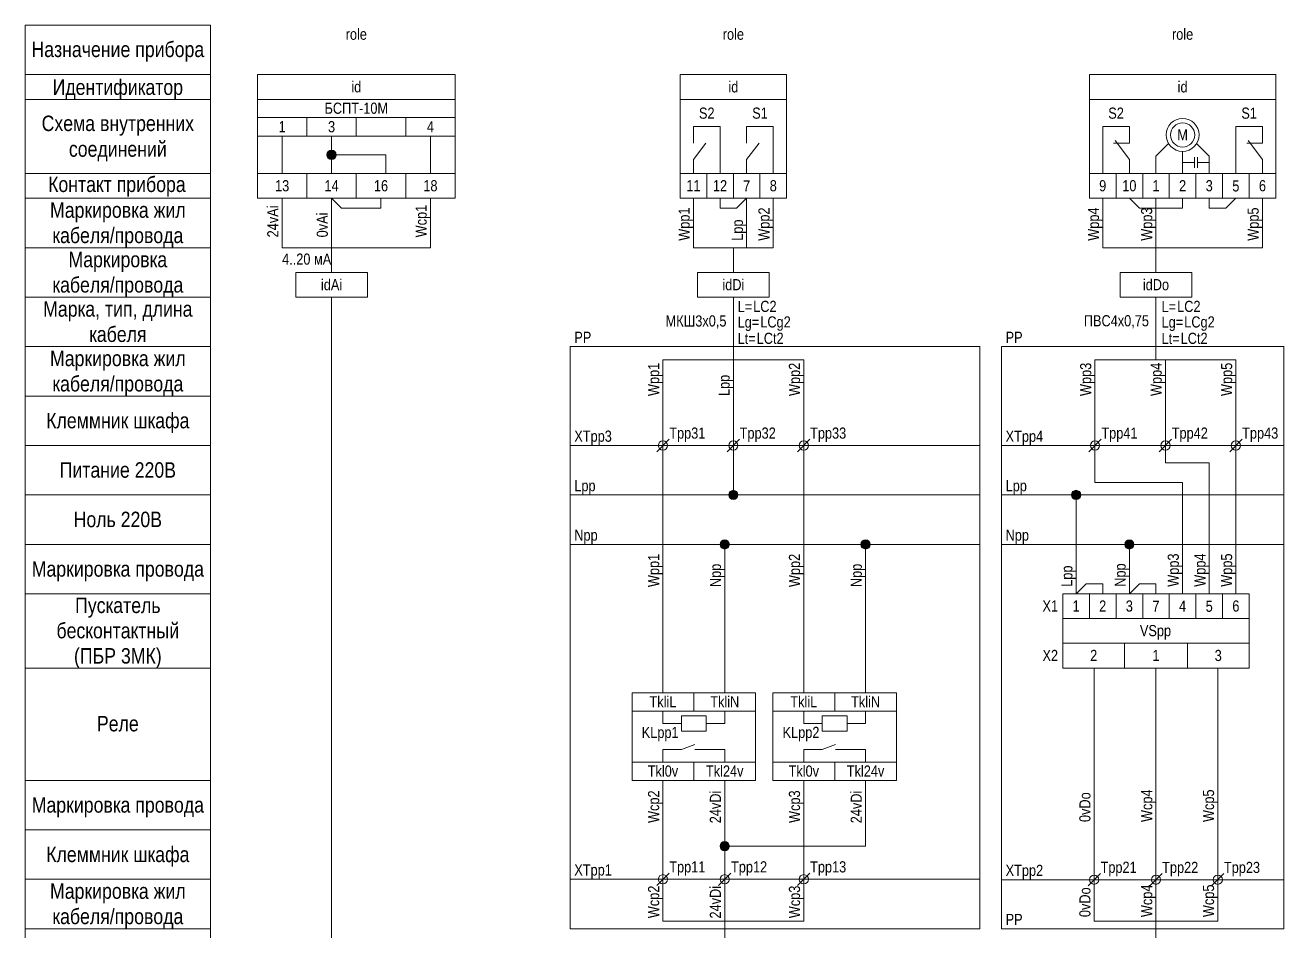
# Model space of a CAD drawing. Header units: millimetres. Extents: x 20 to 403, y -242 to -5.
# Drawn here: x 20 to 223.7, y -151.5 to -5 of the extents above; entities that cross this region are included whole.
import ezdxf

# ---------------------------------------------------------------- set-up
doc = ezdxf.new("R2010")
doc.units = ezdxf.units.MM
doc.header["$MEASUREMENT"] = 0
doc.linetypes.add('1_1', pattern=[2000, 1000, -1000])
doc.linetypes.add('4_2_1_2', pattern=[6702.777624, 3527.777672, -1763.888836, 0, -1411.111116])
for name, color, linetype in [('id_names', 7, 'Continuous'), ('id_params_ai', 7, 'Continuous'), ('id_params_di', 7, 'Continuous'), ('id_params_do', 7, 'Continuous'), ('id_static_ai', 7, 'Continuous'), ('id_static_di', 7, 'Continuous'), ('id_static_do', 7, 'Continuous')]:
    doc.layers.add(name, color=color, linetype=linetype)
doc.styles.add('СГЕНЕРИР_СТИЛЬ_1', font='')
doc.styles.get('СГЕНЕРИР_СТИЛЬ_1').set_extended_font_data('Arial Narrow')

msp = doc.modelspace()

# ---------------------------------------------------------------- hatches: boundary and pattern name
at = {"layer": 'id_static_ai', "linetype": 'Continuous', "lineweight": 0, "true_color": 0x000000}
msp.add_hatch(color=18, dxfattribs=at).paths.add_polyline_path([(68.85, -25.96), (68.91, -26.25), (69.07, -26.5), (69.31, -26.66), (69.6, -26.71), (69.89, -26.66), (70.13, -26.5), (70.29, -26.25), (70.35, -25.96), (70.29, -25.68), (70.13, -25.43), (69.89, -25.27), (69.6, -25.21), (69.31, -25.27), (69.07, -25.43), (68.91, -25.68)])
at = {"layer": 'id_static_di', "linetype": 'Continuous', "lineweight": 0, "true_color": 0x000000}
for points in [[(133.89, -81), (133.94, -81.29), (134.11, -81.53), (134.35, -81.69), (134.64, -81.75), (134.92, -81.69), (135.17, -81.53), (135.33, -81.29), (135.39, -81), (135.33, -80.71), (135.17, -80.47), (134.92, -80.31), (134.64, -80.25), (134.35, -80.31), (134.11, -80.47), (133.94, -80.71)], [(132.49, -89), (132.54, -89.29), (132.71, -89.53), (132.95, -89.69), (133.24, -89.75), (133.52, -89.69), (133.77, -89.53), (133.93, -89.29), (133.99, -89), (133.93, -88.71), (133.77, -88.47), (133.52, -88.31), (133.24, -88.25), (132.95, -88.31), (132.71, -88.47), (132.54, -88.71)], [(155.29, -89), (155.34, -89.29), (155.51, -89.53), (155.75, -89.69), (156.04, -89.75), (156.32, -89.69), (156.57, -89.53), (156.73, -89.29), (156.79, -89), (156.73, -88.71), (156.57, -88.47), (156.32, -88.31), (156.04, -88.25), (155.75, -88.31), (155.51, -88.47), (155.34, -88.71)], [(132.49, -137.82), (132.54, -138.11), (132.71, -138.35), (132.95, -138.51), (133.24, -138.57), (133.52, -138.51), (133.77, -138.35), (133.93, -138.11), (133.99, -137.82), (133.93, -137.53), (133.77, -137.29), (133.52, -137.13), (133.24, -137.07), (132.95, -137.13), (132.71, -137.29), (132.54, -137.53)]]:
    msp.add_hatch(color=18, dxfattribs=at).paths.add_polyline_path(points)
at = {"layer": 'id_static_do', "linetype": 'Continuous', "lineweight": 0, "true_color": 0x000000}
for points in [[(189.37, -81), (189.43, -81.29), (189.59, -81.53), (189.84, -81.69), (190.12, -81.75), (190.41, -81.69), (190.65, -81.53), (190.82, -81.29), (190.87, -81), (190.82, -80.71), (190.65, -80.47), (190.41, -80.31), (190.12, -80.25), (189.84, -80.31), (189.59, -80.47), (189.43, -80.71)], [(197.99, -89), (198.05, -89.29), (198.21, -89.53), (198.45, -89.69), (198.74, -89.75), (199.03, -89.69), (199.27, -89.53), (199.43, -89.29), (199.49, -89), (199.43, -88.71), (199.27, -88.47), (199.03, -88.31), (198.74, -88.25), (198.45, -88.31), (198.21, -88.47), (198.05, -88.71)]]:
    msp.add_hatch(color=18, dxfattribs=at).paths.add_polyline_path(points)

# ---------------------------------------------------------------- linework, layer by layer
at = {"layer": 'id_names', "color": 7, "linetype": 'Continuous', "lineweight": 15, "ltscale": 100}
for points in [[(20, -13), (50, -13), (50, -5), (20, -5)], [(20, -17), (50, -17), (50, -13), (20, -13)], [(20, -29), (50, -29), (50, -17), (20, -17)], [(20, -33), (50, -33), (50, -29), (20, -29)], [(20, -41), (50, -41), (50, -33), (20, -33)], [(20, -49), (50, -49), (50, -41), (20, -41)], [(20, -57), (50, -57), (50, -49), (20, -49)], [(20, -65), (50, -65), (50, -57), (20, -57)], [(20, -73), (50, -73), (50, -65), (20, -65)], [(20, -81), (50, -81), (50, -73), (20, -73)], [(20, -89), (50, -89), (50, -81), (20, -81)], [(20, -97), (50, -97), (50, -89), (20, -89)], [(20, -109), (50, -109), (50, -97), (20, -97)], [(20, -127.18), (50, -127.18), (50, -109), (20, -109)], [(20, -135.18), (50, -135.18), (50, -127.18), (20, -127.18)], [(20, -143.18), (50, -143.18), (50, -135.18), (20, -135.18)], [(20, -151.18), (50, -151.18), (50, -143.18), (20, -143.18)], [(20, -159.18), (50, -159.18), (50, -151.18), (20, -151.18)]]:
    msp.add_lwpolyline(points, close=True, dxfattribs=at)
at = {"layer": 'id_static_ai', "color": 7, "linetype": '1_1', "lineweight": 15, "ltscale": 100}
for p, q in [((57.6, -17), (57.6, -29)), ((89.6, -29), (89.6, -17))]:
    msp.add_line(p, q, dxfattribs=at)
at = {"layer": 'id_static_ai', "color": 7, "linetype": 'Continuous', "lineweight": 15, "ltscale": 100}
for p, q in [((57.6, -19.96), (89.6, -19.96)), ((57.6, -22.93), (57.6, -19.96)), ((89.6, -19.96), (89.6, -22.93)), ((89.6, -22.93), (57.6, -22.93)), ((61.6, -29), (61.6, -22.93)), ((69.6, -29), (69.6, -22.93)), ((85.6, -29), (85.6, -22.93)), ((78.39, -25.96), (70.35, -25.96)), ((78.39, -29), (78.39, -25.96)), ((69.6, -45), (69.6, -33)), ((69.6, -33), (71.22, -34.63)), ((77.6, -34.63), (71.22, -34.63)), ((77.6, -34.63), (77.6, -33))]:
    msp.add_line(p, q, dxfattribs=at)
for points in [[(57.6, -17), (89.6, -17), (89.6, -13), (57.6, -13)], [(57.6, -33), (65.6, -33), (65.6, -29), (57.6, -29)], [(65.6, -33), (73.6, -33), (73.6, -29), (65.6, -29)], [(73.6, -33), (81.6, -33), (81.6, -29), (73.6, -29)], [(81.6, -33), (89.6, -33), (89.6, -29), (81.6, -29)], [(63.8, -49), (75.4, -49), (75.4, -45), (63.8, -45)]]:
    msp.add_lwpolyline(points, close=True, dxfattribs=at)
at = {"layer": 'id_static_ai', "color": 7, "linetype": 'Continuous', "lineweight": 15, "flags": 128}
for points in [[(57.6, -19.96), (65.6, -19.96), (65.6, -22.93), (57.6, -22.93)], [(65.6, -19.96), (73.6, -19.96), (73.6, -22.93), (65.6, -22.93)], [(81.6, -19.96), (89.6, -19.96), (89.6, -22.93), (81.6, -22.93)]]:
    msp.add_lwpolyline(points, close=True, dxfattribs=at)
at = {"layer": 'id_static_ai', "color": 7, "linetype": 'Continuous', "lineweight": 15, "ltscale": 100}
for points in [[(61.6, -33), (61.6, -41), (69.6, -41)], [(85.6, -33), (85.6, -41), (69.6, -41)], [(69.6, -49), (69.58, -169.32)]]:
    msp.add_lwpolyline(points, dxfattribs=at)
msp.add_circle((69.6, -25.96), 0.75, dxfattribs=at)
at = {"layer": 'id_static_di', "color": 7, "linetype": '1_1', "lineweight": 15, "ltscale": 100}
for p, q in [((143.25, -13), (126.02, -13)), ((126.02, -17), (126.02, -29)), ((143.25, -29), (143.25, -17)), ((108.24, -151.18), (108.24, -57)), ((174.56, -57), (108.24, -57)), ((174.56, -151.18), (174.56, -57)), ((174.56, -151.18), (108.24, -151.18))]:
    msp.add_line(p, q, dxfattribs=at)
at = {"layer": 'id_static_di', "color": 7, "linetype": 'Continuous', "lineweight": 15, "ltscale": 100}
for p, q in [((132.48, -21.38), (128.17, -21.38)), ((128.17, -21.38), (128.17, -24.07)), ((132.48, -29), (132.48, -21.38)), ((141.1, -21.38), (136.79, -21.38)), ((136.79, -21.38), (136.79, -24.07)), ((141.1, -29), (141.1, -21.38)), ((130.2, -24.07), (128.17, -26.74)), ((138.82, -24.07), (136.79, -26.74)), ((128.17, -26.74), (128.17, -29)), ((136.79, -26.74), (136.79, -29)), ((128.17, -41), (128.17, -33)), ((132.48, -34.63), (132.48, -33)), ((135.17, -34.63), (132.48, -34.63)), ((136.79, -33), (135.17, -34.63)), ((136.79, -41), (136.79, -33)), ((141.1, -41), (141.1, -33)), ((128.17, -41), (141.1, -41)), ((134.64, -45), (134.64, -41)), ((134.64, -59.14), (134.64, -49)), ((123.24, -73), (123.24, -59.14)), ((123.24, -59.14), (146.04, -59.14)), ((134.64, -73), (134.64, -59.14)), ((146.04, -73), (146.04, -59.14)), ((122.24, -74), (124.24, -72)), ((123.24, -113), (123.24, -73)), ((133.64, -74), (135.64, -72)), ((134.64, -73), (134.64, -80.25)), ((145.04, -74), (147.04, -72)), ((146.04, -113), (146.04, -73)), ((108.24, -81), (174.56, -81)), ((108.24, -89), (174.56, -89)), ((133.24, -113), (133.24, -89.75)), ((156.04, -113), (156.04, -89.75)), ((123.24, -127.18), (123.24, -143.18)), ((133.24, -127.18), (133.24, -143.18)), ((146.04, -127.18), (146.04, -143.18)), ((122.24, -144.18), (124.24, -142.18)), ((132.24, -144.18), (134.24, -142.18)), ((145.04, -144.18), (147.04, -142.18)), ((123.24, -143.18), (123.24, -149.98)), ((133.24, -143.18), (133.24, -150.1)), ((146.04, -149.98), (146.04, -143.18)), ((123.24, -149.98), (146.04, -149.98)), ((133.24, -153.3), (133.24, -150.1))]:
    msp.add_line(p, q, dxfattribs=at)
at = {"layer": 'id_static_di', "color": 7, "linetype": '4_2_1_2', "lineweight": 15, "ltscale": 100}
for p, q in [((108.24, -73), (174.56, -73)), ((108.24, -143.18), (174.56, -143.18))]:
    msp.add_line(p, q, dxfattribs=at)
at = {"layer": 'id_static_di', "color": 7, "linetype": 'Continuous', "lineweight": 15, "ltscale": 100}
for points in [[(126.02, -17), (143.25, -17), (143.25, -13), (126.02, -13)], [(126.02, -33), (130.33, -33), (130.33, -29), (126.02, -29)], [(130.33, -33), (134.64, -33), (134.64, -29), (130.33, -29)], [(134.64, -33), (138.95, -33), (138.95, -29), (134.64, -29)], [(138.95, -33), (143.25, -33), (143.25, -29), (138.95, -29)], [(128.84, -49), (140.44, -49), (140.44, -45), (128.84, -45)], [(118.24, -127.18), (138.24, -127.18), (138.24, -113), (118.24, -113)], [(118.24, -115.96), (128.24, -115.96), (128.24, -113), (118.24, -113)], [(128.24, -115.96), (138.24, -115.96), (138.24, -113), (128.24, -113)], [(141.04, -127.18), (161.04, -127.18), (161.04, -113), (141.04, -113)], [(141.04, -115.96), (151.04, -115.96), (151.04, -113), (141.04, -113)], [(151.04, -115.96), (161.04, -115.96), (161.04, -113), (151.04, -113)], [(130.24, -116.72), (130.24, -119.21), (126.24, -119.21), (126.24, -116.72)], [(153.04, -116.72), (153.04, -119.21), (149.04, -119.21), (149.04, -116.72)], [(118.24, -127.18), (128.24, -127.18), (128.24, -124.21), (118.24, -124.21)], [(128.24, -127.18), (138.24, -127.18), (138.24, -124.21), (128.24, -124.21)], [(141.04, -127.18), (151.04, -127.18), (151.04, -124.21), (141.04, -124.21)], [(151.04, -127.18), (161.04, -127.18), (161.04, -124.21), (151.04, -124.21)]]:
    msp.add_lwpolyline(points, close=True, dxfattribs=at)
for points in [[(123.24, -115.96), (123.24, -117.96), (126.24, -117.96)], [(133.24, -115.96), (133.24, -117.96), (130.24, -117.96)], [(146.04, -115.96), (146.04, -117.96), (149.04, -117.96)], [(156.04, -115.96), (156.04, -117.96), (153.04, -117.96)], [(123.24, -124.21), (123.24, -122.18), (126.24, -122.18)], [(126.24, -122.18), (128.38, -121.35)], [(130.24, -122.18), (128.38, -122.18)], [(133.24, -124.21), (133.24, -122.18), (130.24, -122.18)], [(146.04, -124.21), (146.04, -122.18), (149.04, -122.18)], [(149.04, -122.18), (151.18, -121.35)], [(153.04, -122.18), (151.18, -122.18)], [(156.04, -124.21), (156.04, -122.18), (153.04, -122.18)]]:
    msp.add_lwpolyline(points, dxfattribs=at)
at = {"layer": 'id_static_di', "color": 7, "linetype": 'Continuous', "lineweight": 15, "ltscale": 100, "flags": 128}
msp.add_lwpolyline([(156.04, -127.18), (156.04, -137.82), (133.99, -137.82)], dxfattribs=at)
at = {"layer": 'id_static_di', "color": 7, "linetype": 'Continuous', "lineweight": 15, "ltscale": 100}
for centre in [(123.24, -73), (134.64, -73), (146.04, -73), (134.64, -81), (133.24, -89), (156.04, -89), (133.24, -137.82), (123.24, -143.18), (133.24, -143.18), (146.04, -143.18)]:
    msp.add_circle(centre, 0.75, dxfattribs=at)
at = {"layer": 'id_static_do', "color": 7, "linetype": '1_1', "lineweight": 15, "ltscale": 100}
for p, q in [((222.44, -17), (192.28, -17)), ((192.28, -17), (192.28, -29)), ((222.44, -29), (222.44, -17)), ((223.75, -57), (178.05, -57)), ((178.05, -151.18), (178.05, -57)), ((223.75, -57), (223.75, -151.18)), ((223.75, -151.18), (178.05, -151.18))]:
    msp.add_line(p, q, dxfattribs=at)
at = {"layer": 'id_static_do', "color": 7, "linetype": 'Continuous', "lineweight": 15, "ltscale": 100}
for p, q in [((194.43, -29), (194.43, -21.38)), ((198.74, -21.38), (194.43, -21.38)), ((198.74, -21.38), (198.74, -24.07)), ((215.98, -29), (215.98, -21.38)), ((220.29, -21.38), (215.98, -21.38)), ((220.29, -21.38), (220.29, -24.07)), ((196.19, -24.07), (198.74, -24.07)), ((196.42, -23.67), (198.74, -26.74)), ((205.09, -24.16), (203.05, -26.19)), ((209.63, -24.16), (211.67, -26.19)), ((217.74, -24.07), (220.29, -24.07)), ((217.97, -23.67), (220.29, -26.74)), ((203.05, -26.19), (203.05, -29)), ((207.36, -25.42), (207.36, -29)), ((209.26, -26.35), (209.26, -28.07)), ((209.76, -26.35), (209.76, -28.07)), ((211.67, -26.19), (211.67, -29)), ((198.74, -26.74), (198.74, -29)), ((207.36, -27.21), (209.26, -27.21)), ((209.76, -27.21), (211.67, -27.21)), ((220.29, -26.74), (220.29, -29)), ((194.43, -41), (194.43, -33)), ((198.74, -33), (200.37, -34.63)), ((207.36, -34.63), (200.37, -34.63)), ((203.05, -41), (203.05, -33)), ((207.36, -34.63), (207.36, -33)), ((211.67, -34.63), (211.67, -33)), ((214.35, -34.63), (211.67, -34.63)), ((215.98, -33), (214.35, -34.63)), ((220.29, -41), (220.29, -33)), ((194.43, -41), (220.29, -41)), ((203.05, -45), (203.05, -41)), ((203.05, -59.14), (203.05, -49)), ((193.18, -73), (193.18, -59.14)), ((193.18, -59.14), (215.98, -59.14)), ((204.58, -73), (204.58, -59.14)), ((215.98, -73), (215.98, -59.14)), ((192.18, -74), (194.18, -72)), ((193.18, -73), (193.18, -79)), ((203.58, -74), (205.58, -72)), ((204.58, -73), (204.58, -75.82)), ((214.98, -74), (216.98, -72)), ((215.98, -73), (215.98, -97)), ((204.58, -75.82), (211.67, -75.82)), ((211.67, -75.82), (211.67, -97)), ((193.18, -79), (207.36, -79)), ((207.36, -79), (207.36, -97)), ((178.05, -81), (223.75, -81)), ((190.12, -97), (190.12, -81.75)), ((178.05, -89), (223.75, -89)), ((198.74, -97), (198.74, -89.75)), ((190.12, -97), (191.75, -95.37)), ((191.75, -95.37), (194.43, -95.37)), ((194.43, -95.37), (194.43, -97)), ((198.74, -97), (200.37, -95.37)), ((200.37, -95.37), (203.05, -95.37)), ((203.05, -95.37), (203.05, -97)), ((193.05, -143.25), (193.05, -109)), ((203.05, -109), (203.05, -143.25)), ((213.05, -109), (213.05, -143.25)), ((192.05, -144.25), (194.05, -142.25)), ((202.05, -144.25), (204.05, -142.25)), ((212.05, -144.25), (214.05, -142.25)), ((193.05, -149.98), (193.05, -143.25)), ((203.05, -149.98), (203.05, -143.25)), ((213.05, -149.98), (213.05, -143.25)), ((193.05, -149.98), (203.05, -149.98)), ((203.05, -153.18), (203.05, -149.98)), ((213.05, -149.98), (203.05, -149.98))]:
    msp.add_line(p, q, dxfattribs=at)
at = {"layer": 'id_static_do', "color": 7, "linetype": '4_2_1_2', "lineweight": 15, "ltscale": 100}
for p, q in [((178.05, -73), (223.75, -73)), ((178.05, -143.25), (223.75, -143.25))]:
    msp.add_line(p, q, dxfattribs=at)
at = {"layer": 'id_static_do', "color": 7, "linetype": 'Continuous', "lineweight": 15, "ltscale": 100}
for points in [[(192.28, -17), (222.44, -17), (222.44, -13), (192.28, -13)], [(192.28, -33), (196.59, -33), (196.59, -29), (192.28, -29)], [(196.59, -33), (200.9, -33), (200.9, -29), (196.59, -29)], [(200.9, -33), (205.21, -33), (205.21, -29), (200.9, -29)], [(205.21, -33), (209.51, -33), (209.51, -29), (205.21, -29)], [(209.51, -33), (213.82, -33), (213.82, -29), (209.51, -29)], [(213.82, -33), (218.13, -33), (218.13, -29), (213.82, -29)], [(218.13, -33), (222.44, -33), (222.44, -29), (218.13, -29)], [(197.25, -49), (208.85, -49), (208.85, -45), (197.25, -45)], [(187.97, -101), (192.28, -101), (192.28, -97), (187.97, -97)], [(192.28, -101), (196.59, -101), (196.59, -97), (192.28, -97)], [(196.59, -101), (200.9, -101), (200.9, -97), (196.59, -97)], [(200.9, -101), (205.21, -101), (205.21, -97), (200.9, -97)], [(205.21, -101), (209.51, -101), (209.51, -97), (205.21, -97)], [(209.51, -101), (213.82, -101), (213.82, -97), (209.51, -97)], [(213.82, -101), (218.13, -101), (218.13, -97), (213.82, -97)], [(187.97, -105), (218.13, -105), (218.13, -101), (187.97, -101)], [(187.97, -105), (197.97, -105), (197.97, -109), (187.97, -109)], [(197.97, -105), (208.13, -105), (208.13, -109), (197.97, -109)], [(208.13, -105), (218.13, -105), (218.13, -109), (208.13, -109)]]:
    msp.add_lwpolyline(points, close=True, dxfattribs=at)
for centre, radius in [((207.36, -22.75), 2.67), ((207.36, -22.75), 1.96), ((193.18, -73), 0.75), ((204.58, -73), 0.75), ((215.98, -73), 0.75), ((190.12, -81), 0.75), ((198.74, -89), 0.75), ((193.05, -143.25), 0.75), ((203.05, -143.25), 0.75), ((213.05, -143.25), 0.75)]:
    msp.add_circle(centre, radius, dxfattribs=at)

# ---------------------------------------------------------------- texts
at = {"layer": 'id_names', "color": 7, "linetype": 'Continuous', "lineweight": 15, "char_height": 2.5, "attachment_point": 2, "style": 'СГЕНЕРИР_СТИЛЬ_1'}
for s, insert in [('\\A1;{\\pqc;\\fArial Narrow|b0|i0|c204|p34;Назначение прибора}', (35, -7.66)), ('\\A1;{\\pqc;\\fArial Narrow|b0|i0|c204|p34;Идентификатор}', (35, -13.78)), ('\\A1;{\\pqc;\\fArial Narrow|b0|i0|c204|p34;Контакт прибора}', (34.85, -29.49)), ('\\A1;{\\pqc;\\fArial Narrow|b0|i0|c204|p34;Клеммник\\fArial Narrow|b0|i0|c204|p34; шкафа}', (35, -67.72)), ('\\A1;{\\pqc;\\fArial Narrow|b0|i0|c204|p34;Питание \\fArial Narrow|b0|i0|c204|p34;220В}', (35, -75.71)), ('\\A1;{\\pqc;\\fArial Narrow|b0|i0|c204|p34;Ноль\\fArial Narrow|b0|i0|c204|p34; 220В}', (35, -83.71)), ('\\A1;{\\pqc;\\fArial Narrow|b0|i0|c204|p34;Маркировка \\fArial Narrow|b0|i0|c204|p34;провода}', (35, -91.72)), ('\\A1;{\\pqc;\\fArial Narrow|b0|i0|c204|p34;Реле}', (35, -116.75)), ('\\A1;{\\pqc;\\fArial Narrow|b0|i0|c204|p34;Маркировка \\fArial Narrow|b0|i0|c204|p34;провода}', (35, -129.9)), ('\\A1;{\\pqc;\\fArial Narrow|b0|i0|c204|p34;Клеммник\\fArial Narrow|b0|i0|c204|p34; шкафа}', (35, -137.9))]:
    msp.add_mtext(s, dxfattribs=dict(at, insert=insert))
at = {"layer": 'id_names', "color": 7, "linetype": 'Continuous', "lineweight": 15, "insert": (35, -19.63), "char_height": 2.5, "width": 30, "attachment_point": 2, "line_spacing_factor": 0.996473, "style": 'СГЕНЕРИР_СТИЛЬ_1'}
msp.add_mtext('\\A1;{\\pqc;\\fArial Narrow|b0|i0|c204|p34;Схема внутренних соединений}', dxfattribs=at)
at = {"layer": 'id_names', "color": 7, "linetype": 'Continuous', "lineweight": 15, "char_height": 2.5, "attachment_point": 2, "style": 'СГЕНЕРИР_СТИЛЬ_1'}
for s, insert, line_spacing_factor in [('\\A1;{\\pqc;\\fArial Narrow|b0|i0|c204|p34;Маркировка жил\\P\\pqc;\\fArial Narrow|b0|i0|c204|p34;кабеля/провода}', (35, -33.66), 0.982786), ('\\A1;{\\pqc;\\fArial Narrow|b0|i0|c204|p34;Маркировка\\P\\pqc;\\fArial Narrow|b0|i0|c204|p34;кабеля/провода}', (35, -41.66), 0.982786), ('\\A1;{\\pqc;\\fArial Narrow|b0|i0|c204|p34;Марка, тип\\fArial Narrow|b0|i0|c204|p34;, длина\\P\\pqc;\\fArial Narrow|b0|i0|c204|p34;кабеля}', (35, -49.66), 0.98101), ('\\A1;{\\pqc;\\fArial Narrow|b0|i0|c204|p34;Маркировка жил\\P\\pqc;\\fArial Narrow|b0|i0|c204|p34;кабеля/провода}', (35, -57.66), 0.982786), ('\\A1;{\\pqc;\\fArial Narrow|b0|i0|c204|p34;Пускатель\\P\\pqc;\\fArial Narrow|b0|i0|c204|p34;бесконтактный\\P\\pqc;\\fArial Narrow|b0|i0|c204|p34;(ПБР 3МК)}', (35, -97.61), 0.980575), ('\\A1;{\\pqc;\\fArial Narrow|b0|i0|c204|p34;Маркировка жил\\P\\pqc;\\fArial Narrow|b0|i0|c204|p34;кабеля/провода}', (35, -143.84), 0.982786)]:
    msp.add_mtext(s, dxfattribs=dict(at, insert=insert, line_spacing_factor=line_spacing_factor))
at = {"layer": 'id_params_ai', "color": 7, "linetype": 'Continuous', "lineweight": 15, "insert": (73.6, -5.56), "char_height": 1.8, "width": 30, "attachment_point": 2, "style": 'СГЕНЕРИР_СТИЛЬ_1'}
msp.add_mtext('\\A1;{\\pqc;\\fArial Narrow|b0|i0|c204|p34;role}', dxfattribs=at)
at = {"layer": 'id_params_ai', "color": 7, "linetype": 'Continuous', "lineweight": 15, "char_height": 1.8, "attachment_point": 2, "style": 'СГЕНЕРИР_СТИЛЬ_1'}
for s, insert in [('\\A1;{\\pqc;\\fArial Narrow|b0|i0|c204|p34;id}', (73.6, -14.07)), ('\\A1;{\\pqc;\\fArial Narrow|b0|i0|c204|p34;id\\fArial Narrow|b0|i0|c204|p34;Ai}', (69.6, -46.08))]:
    msp.add_mtext(s, dxfattribs=dict(at, insert=insert))
at = {"layer": 'id_params_ai', "color": 7, "linetype": 'Continuous', "lineweight": 15, "char_height": 1.8, "attachment_point": 1, "rotation": 90, "style": 'СГЕНЕРИР_СТИЛЬ_1'}
for s, insert in [('\\A1;{\\pql;\\fArial Narrow|b0|i0|c204|p34;24v\\fArial Narrow|b0|i0|c204|p34;Ai}', (59.19, -39.33)), ('\\A1;{\\pql;\\fArial Narrow|b0|i0|c204|p34;Wcp1}', (83.19, -39.33)), ('\\A1;{\\pql;\\fArial Narrow|b0|i0|c204|p34;0v\\fArial Narrow|b0|i0|c204|p34;Ai}', (67.19, -39.33))]:
    msp.add_mtext(s, dxfattribs=dict(at, insert=insert))
at = {"layer": 'id_params_di', "color": 7, "linetype": 'Continuous', "lineweight": 15, "insert": (134.64, -5.56), "char_height": 1.8, "width": 30, "attachment_point": 2, "style": 'СГЕНЕРИР_СТИЛЬ_1'}
msp.add_mtext('\\A1;{\\pqc;\\fArial Narrow|b0|i0|c204|p34;role}', dxfattribs=at)
at = {"layer": 'id_params_di', "color": 7, "linetype": 'Continuous', "lineweight": 15, "char_height": 1.8, "style": 'СГЕНЕРИР_СТИЛЬ_1'}
for s, insert, attachment_point in [('\\A1;{\\pqc;\\fArial Narrow|b0|i0|c204|p34;id}', (134.64, -14.08), 2), ('\\A1;{\\pqc;\\fArial Narrow|b0|i0|c204|p34;id\\fArial Narrow|b0|i0|c204|p34;Di}', (134.64, -46.08), 2), ('\\A1;{\\pql;\\fArial Narrow|b0|i0|c204|p34;LC\\fArial Narrow|b0|i0|c204|p34;2}', (137.85, -49.59), 1), ('\\A1;{\\pql;\\fArial Narrow|b0|i0|c204|p34;LCg\\fArial Narrow|b0|i0|c204|p34;2}', (139, -52.11), 1), ('\\A1;{\\pql;\\fArial Narrow|b0|i0|c204|p34;P\\fArial Narrow|b0|i0|c204|p34;P}', (108.89, -54.6), 1), ('\\A1;{\\pql;\\fArial Narrow|b0|i0|c204|p34;LCt\\fArial Narrow|b0|i0|c204|p34;2}', (138.42, -54.76), 1), ('\\A1;{\\pql;\\fArial Narrow|b0|i0|c204|p34;XTpp\\fArial Narrow|b0|i0|c204|p34;3}', (108.89, -70.59), 1), ('\\A1;{\\pql;\\fArial Narrow|b0|i0|c204|p34;Tpp\\fArial Narrow|b0|i0|c204|p34;3\\fArial Narrow|b0|i0|c204|p34;1}', (124.26, -70.09), 1), ('\\A1;{\\pql;\\fArial Narrow|b0|i0|c204|p34;Tpp\\fArial Narrow|b0|i0|c204|p34;3\\fArial Narrow|b0|i0|c204|p34;2}', (135.66, -70.09), 1), ('\\A1;{\\pql;\\fArial Narrow|b0|i0|c204|p34;Tpp\\fArial Narrow|b0|i0|c204|p34;3\\fArial Narrow|b0|i0|c204|p34;3}', (147.06, -70.09), 1), ('\\A1;{\\pql;\\fArial Narrow|b0|i0|c204|p34;Lpp}', (108.89, -78.6), 1), ('\\A1;{\\pql;\\fArial Narrow|b0|i0|c204|p34;Npp}', (108.89, -86.6), 1), ('\\A1;{\\pqc;\\fArial Narrow|b0|i0|c204|p34;TkliL}', (123.24, -113.56), 2), ('\\A1;{\\pqc;\\fArial Narrow|b0|i0|c204|p34;T\\fArial Narrow|b0|i0|c204|p34;kliN}', (133.24, -113.56), 2), ('\\A1;{\\pqc;\\fArial Narrow|b0|i0|c204|p34;TkliL}', (146.04, -113.56), 2), ('\\A1;{\\pqc;\\fArial Narrow|b0|i0|c204|p34;T\\fArial Narrow|b0|i0|c204|p34;kliN}', (156.04, -113.56), 2), ('\\A1;{\\pqc;\\fArial Narrow|b0|i0|c204|p34;KL\\fArial Narrow|b0|i0|c204|p34;p\\fArial Narrow|b0|i0|c204|p34;p1}', (122.79, -118.52), 2), ('\\A1;{\\pqc;\\fArial Narrow|b0|i0|c204|p34;KL\\fArial Narrow|b0|i0|c204|p34;p\\fArial Narrow|b0|i0|c204|p34;p2}', (145.59, -118.52), 2), ('\\A1;{\\pqc;\\fArial Narrow|b0|i0|c204|p34;T\\fArial Narrow|b0|i0|c204|p34;kl0v}', (123.24, -124.77), 2), ('\\A1;{\\pqc;\\fArial Narrow|b0|i0|c204|p34;Tkl\\fArial Narrow|b0|i0|c204|p34;24v}', (133.24, -124.77), 2), ('\\A1;{\\pqc;\\fArial Narrow|b0|i0|c204|p34;T\\fArial Narrow|b0|i0|c204|p34;kl0v}', (146.04, -124.77), 2), ('\\A1;{\\pqc;\\fArial Narrow|b0|i0|c204|p34;Tkl24v}', (156.04, -124.77), 2), ('\\A1;{\\pql;\\fArial Narrow|b0|i0|c204|p34;T\\fArial Narrow|b0|i0|c204|p34;p\\fArial Narrow|b0|i0|c204|p34;p11}', (124.26, -140.27), 1), ('\\A1;{\\pql;\\fArial Narrow|b0|i0|c204|p34;T\\fArial Narrow|b0|i0|c204|p34;p\\fArial Narrow|b0|i0|c204|p34;p12}', (134.26, -140.27), 1), ('\\A1;{\\pql;\\fArial Narrow|b0|i0|c204|p34;T\\fArial Narrow|b0|i0|c204|p34;p\\fArial Narrow|b0|i0|c204|p34;p13}', (147.06, -140.27), 1), ('\\A1;{\\pql;\\fArial Narrow|b0|i0|c204|p34;XT\\fArial Narrow|b0|i0|c204|p34;p\\fArial Narrow|b0|i0|c204|p34;p\\fArial Narrow|b0|i0|c204|p34;1}', (108.89, -140.77), 1)]:
    msp.add_mtext(s, dxfattribs=dict(at, insert=insert, attachment_point=attachment_point))
at = {"layer": 'id_params_di', "color": 7, "linetype": 'Continuous', "lineweight": 15, "char_height": 1.8, "attachment_point": 1, "rotation": 90, "style": 'СГЕНЕРИР_СТИЛЬ_1'}
for s, insert in [('\\A1;{\\pql;\\fArial Narrow|b0|i0|c204|p34;W\\fArial Narrow|b0|i0|c204|p34;p\\fArial Narrow|b0|i0|c204|p34;p1}', (125.76, -39.88)), ('\\A1;{\\pql;\\fArial Narrow|b0|i0|c204|p34;W\\fArial Narrow|b0|i0|c204|p34;p\\fArial Narrow|b0|i0|c204|p34;p\\fArial Narrow|b0|i0|c204|p34;2}', (138.69, -39.88)), ('\\A1;{\\pql;\\fArial Narrow|b0|i0|c204|p34;L\\fArial Narrow|b0|i0|c204|p34;p\\fArial Narrow|b0|i0|c204|p34;p}', (134.39, -39.88)), ('\\A1;{\\pql;\\fArial Narrow|b0|i0|c204|p34;Wpp\\fArial Narrow|b0|i0|c204|p34;1}', (120.83, -65)), ('\\A1;{\\pql;\\fArial Narrow|b0|i0|c204|p34;Wpp2}', (143.63, -65)), ('\\A1;{\\pql;\\fArial Narrow|b0|i0|c204|p34;L\\fArial Narrow|b0|i0|c204|p34;pp}', (132.24, -65)), ('\\A1;{\\pql;\\fArial Narrow|b0|i0|c204|p34;Wpp\\fArial Narrow|b0|i0|c204|p34;1}', (120.83, -95.91)), ('\\A1;{\\pql;\\fArial Narrow|b0|i0|c204|p34;Wpp2}', (143.63, -95.91)), ('\\A1;{\\pql;\\fArial Narrow|b0|i0|c204|p34;Npp}', (130.84, -95.91)), ('\\A1;{\\pql;\\fArial Narrow|b0|i0|c204|p34;Npp}', (153.63, -95.91)), ('\\A1;{\\pql;\\fArial Narrow|b0|i0|c204|p34;Wcp\\fArial Narrow|b0|i0|c204|p34;2}', (120.83, -134.07)), ('\\A1;{\\pql;\\fArial Narrow|b0|i0|c204|p34;24\\fArial Narrow|b0|i0|c204|p34;vDi}', (130.83, -134.12)), ('\\A1;{\\pql;\\fArial Narrow|b0|i0|c204|p34;Wcp\\fArial Narrow|b0|i0|c204|p34;3}', (143.63, -134.07)), ('\\A1;{\\pql;\\fArial Narrow|b0|i0|c204|p34;24\\fArial Narrow|b0|i0|c204|p34;vDi}', (153.63, -134.12)), ('\\A1;{\\pql;\\fArial Narrow|b0|i0|c204|p34;Wcp\\fArial Narrow|b0|i0|c204|p34;2}', (120.83, -149.48)), ('\\A1;{\\pql;\\fArial Narrow|b0|i0|c204|p34;24\\fArial Narrow|b0|i0|c204|p34;vDi}', (130.83, -149.53)), ('\\A1;{\\pql;\\fArial Narrow|b0|i0|c204|p34;Wcp\\fArial Narrow|b0|i0|c204|p34;3}', (143.63, -149.48))]:
    msp.add_mtext(s, dxfattribs=dict(at, insert=insert))
at = {"layer": 'id_params_di', "color": 7, "linetype": 'Continuous', "lineweight": 40, "insert": (123.67, -51.95), "char_height": 1.8, "attachment_point": 1, "style": 'СГЕНЕРИР_СТИЛЬ_1'}
msp.add_mtext('\\A1;{\\pql;\\fArial Narrow|b0|i0|c204|p34;МКШ3\\fArial Narrow|b0|i0|c204|p34;х0,5}', dxfattribs=at)
at = {"layer": 'id_params_do', "color": 7, "linetype": 'Continuous', "lineweight": 15, "insert": (207.36, -5.56), "char_height": 1.8, "width": 30, "attachment_point": 2, "style": 'СГЕНЕРИР_СТИЛЬ_1'}
msp.add_mtext('\\A1;{\\pqc;\\fArial Narrow|b0|i0|c204|p34;role}', dxfattribs=at)
at = {"layer": 'id_params_do', "color": 7, "linetype": 'Continuous', "lineweight": 15, "char_height": 1.8, "style": 'СГЕНЕРИР_СТИЛЬ_1'}
for s, insert, attachment_point in [('\\A1;{\\pqc;\\fArial Narrow|b0|i0|c204|p34;id}', (207.36, -14.08), 2), ('\\A1;{\\pqc;\\fArial Narrow|b0|i0|c204|p34;id\\fArial Narrow|b0|i0|c204|p34;Do}', (203.05, -46.08), 2), ('\\A1;{\\pql;\\fArial Narrow|b0|i0|c204|p34;LC\\fArial Narrow|b0|i0|c204|p34;2}', (206.48, -49.59), 1), ('\\A1;{\\pql;\\fArial Narrow|b0|i0|c204|p34;LCg\\fArial Narrow|b0|i0|c204|p34;2}', (207.63, -52.11), 1), ('\\A1;{\\pql;\\fArial Narrow|b0|i0|c204|p34;P\\fArial Narrow|b0|i0|c204|p34;P}', (178.71, -54.6), 1), ('\\A1;{\\pql;\\fArial Narrow|b0|i0|c204|p34;LCt\\fArial Narrow|b0|i0|c204|p34;2}', (207.05, -54.76), 1), ('\\A1;{\\pql;\\fArial Narrow|b0|i0|c204|p34;XTpp\\fArial Narrow|b0|i0|c204|p34;4}', (178.71, -70.6), 1), ('\\A1;{\\pql;\\fArial Narrow|b0|i0|c204|p34;Tpp\\fArial Narrow|b0|i0|c204|p34;4\\fArial Narrow|b0|i0|c204|p34;1}', (194.21, -70.09), 1), ('\\A1;{\\pql;\\fArial Narrow|b0|i0|c204|p34;Tpp\\fArial Narrow|b0|i0|c204|p34;4\\fArial Narrow|b0|i0|c204|p34;2}', (205.6, -70.09), 1), ('\\A1;{\\pql;\\fArial Narrow|b0|i0|c204|p34;Tpp\\fArial Narrow|b0|i0|c204|p34;4\\fArial Narrow|b0|i0|c204|p34;3}', (217, -70.09), 1), ('\\A1;{\\pql;\\fArial Narrow|b0|i0|c204|p34;Lpp}', (178.71, -78.6), 1), ('\\A1;{\\pql;\\fArial Narrow|b0|i0|c204|p34;Npp}', (178.71, -86.6), 1), ('\\A1;{\\pqc;\\fArial Narrow|b0|i0|c204|p34;VS\\fArial Narrow|b0|i0|c204|p34;pp}', (202.97, -102.05), 2), ('\\A1;{\\pql;\\fArial Narrow|b0|i0|c204|p34;Tpp\\fArial Narrow|b0|i0|c204|p34;2\\fArial Narrow|b0|i0|c204|p34;1}', (194.08, -140.34), 1), ('\\A1;{\\pql;\\fArial Narrow|b0|i0|c204|p34;Tpp\\fArial Narrow|b0|i0|c204|p34;2\\fArial Narrow|b0|i0|c204|p34;2}', (204.05, -140.36), 1), ('\\A1;{\\pql;\\fArial Narrow|b0|i0|c204|p34;Tpp\\fArial Narrow|b0|i0|c204|p34;2\\fArial Narrow|b0|i0|c204|p34;3}', (214.05, -140.36), 1), ('\\A1;{\\pql;\\fArial Narrow|b0|i0|c204|p34;XTpp\\fArial Narrow|b0|i0|c204|p34;2}', (178.71, -140.84), 1), ('\\A1;{\\pql;\\fArial Narrow|b0|i0|c204|p34;P\\fArial Narrow|b0|i0|c204|p34;P}', (178.71, -148.78), 1)]:
    msp.add_mtext(s, dxfattribs=dict(at, insert=insert, attachment_point=attachment_point))
at = {"layer": 'id_params_do', "color": 7, "linetype": 'Continuous', "lineweight": 15, "char_height": 1.8, "attachment_point": 1, "rotation": 90, "style": 'СГЕНЕРИР_СТИЛЬ_1'}
for s, insert in [('\\A1;{\\pql;\\fArial Narrow|b0|i0|c204|p34;Wpp\\fArial Narrow|b0|i0|c204|p34;4}', (192.03, -39.88)), ('\\A1;{\\pql;\\fArial Narrow|b0|i0|c204|p34;Wpp3}', (200.64, -39.88)), ('\\A1;{\\pql;\\fArial Narrow|b0|i0|c204|p34;Wpp\\fArial Narrow|b0|i0|c204|p34;5}', (217.88, -39.88)), ('\\A1;{\\pql;\\fArial Narrow|b0|i0|c204|p34;Wpp3}', (190.77, -65)), ('\\A1;{\\pql;\\fArial Narrow|b0|i0|c204|p34;Wpp\\fArial Narrow|b0|i0|c204|p34;4}', (202.18, -65)), ('\\A1;{\\pql;\\fArial Narrow|b0|i0|c204|p34;Wpp\\fArial Narrow|b0|i0|c204|p34;5}', (213.58, -65)), ('\\A1;{\\pql;\\fArial Narrow|b0|i0|c204|p34;Wpp3}', (204.95, -95.86)), ('\\A1;{\\pql;\\fArial Narrow|b0|i0|c204|p34;Wpp\\fArial Narrow|b0|i0|c204|p34;4}', (209.27, -95.86)), ('\\A1;{\\pql;\\fArial Narrow|b0|i0|c204|p34;Wpp\\fArial Narrow|b0|i0|c204|p34;5}', (213.58, -95.86)), ('\\A1;{\\pql;\\fArial Narrow|b0|i0|c204|p34;Lpp}', (187.72, -95.86)), ('\\A1;{\\pql;\\fArial Narrow|b0|i0|c204|p34;Npp}', (196.34, -95.86)), ('\\A1;{\\pql;\\fArial Narrow|b0|i0|c204|p34;0v\\fArial Narrow|b0|i0|c204|p34;Do}', (190.64, -133.92)), ('\\A1;{\\pql;\\fArial Narrow|b0|i0|c204|p34;Wcp\\fArial Narrow|b0|i0|c204|p34;4}', (200.65, -133.92)), ('\\A1;{\\pql;\\fArial Narrow|b0|i0|c204|p34;Wcp\\fArial Narrow|b0|i0|c204|p34;5}', (210.65, -133.92)), ('\\A1;{\\pql;\\fArial Narrow|b0|i0|c204|p34;0v\\fArial Narrow|b0|i0|c204|p34;Do}', (190.64, -149.3)), ('\\A1;{\\pql;\\fArial Narrow|b0|i0|c204|p34;Wcp\\fArial Narrow|b0|i0|c204|p34;4}', (200.65, -149.3)), ('\\A1;{\\pql;\\fArial Narrow|b0|i0|c204|p34;Wcp\\fArial Narrow|b0|i0|c204|p34;5}', (210.65, -149.3))]:
    msp.add_mtext(s, dxfattribs=dict(at, insert=insert))
at = {"layer": 'id_static_ai', "color": 7, "linetype": 'Continuous', "lineweight": 15, "char_height": 1.8, "style": 'СГЕНЕРИР_СТИЛЬ_1'}
for s, insert, attachment_point in [('\\A1;{\\pqc;\\fArial Narrow|b0|i0|c204|p34;БСПТ-10М}', (73.6, -17.53), 2), ('\\A1;{\\pqc;\\fArial Narrow|b0|i0|c204|p34;1}', (61.6, -20.52), 2), ('\\A1;{\\pqc;\\fArial Narrow|b0|i0|c204|p34;3}', (69.6, -20.52), 2), ('\\A1;{\\pqc;\\fArial Narrow|b0|i0|c204|p34;4}', (85.6, -20.53), 2), ('\\A1;{\\pqc;\\fArial Narrow|b0|i0|c204|p34;13}', (61.6, -30.07), 2), ('\\A1;{\\pqc;\\fArial Narrow|b0|i0|c204|p34;14}', (69.6, -30.07), 2), ('\\A1;{\\pqc;\\fArial Narrow|b0|i0|c204|p34;16}', (77.6, -30.07), 2), ('\\A1;{\\pqc;\\fArial Narrow|b0|i0|c204|p34;18}', (85.6, -30.07), 2), ('\\A1;{\\pql;\\fArial Narrow|b0|i0|c204|p34;4..20 мА}', (61.59, -41.94), 1)]:
    msp.add_mtext(s, dxfattribs=dict(at, insert=insert, attachment_point=attachment_point))
at = {"layer": 'id_static_di', "color": 7, "linetype": 'Continuous', "lineweight": 15, "char_height": 1.8, "style": 'СГЕНЕРИР_СТИЛЬ_1'}
for s, insert, attachment_point in [('\\A1;{\\pqc;\\fArial Narrow|b0|i0|c204|p34;S\\fArial Narrow|b0|i0|c204|p34;2}', (130.33, -18.33), 2), ('\\A1;{\\pqc;\\fArial Narrow|b0|i0|c204|p34;S\\fArial Narrow|b0|i0|c204|p34;1}', (138.95, -18.33), 2), ('\\A1;{\\pqc;\\fArial Narrow|b0|i0|c204|p34;1\\fArial Narrow|b0|i0|c204|p34;1}', (128.17, -30.07), 2), ('\\A1;{\\pqc;\\fArial Narrow|b0|i0|c204|p34;12}', (132.48, -30.07), 2), ('\\A1;{\\pqc;\\fArial Narrow|b0|i0|c204|p34;7}', (136.79, -30.1), 2), ('\\A1;{\\pqc;\\fArial Narrow|b0|i0|c204|p34;8}', (141.1, -30.07), 2), ('\\A1;{\\pql;\\fArial Narrow|b0|i0|c204|p34;L=}', (135.33, -49.62), 1), ('\\A1;{\\pql;\\fArial Narrow|b0|i0|c204|p34;Lg=}', (135.33, -52.14), 1), ('\\A1;{\\pql;\\fArial Narrow|b0|i0|c204|p34;Lt=}', (135.33, -54.79), 1)]:
    msp.add_mtext(s, dxfattribs=dict(at, insert=insert, attachment_point=attachment_point))
at = {"layer": 'id_static_do', "color": 7, "linetype": 'Continuous', "lineweight": 15, "char_height": 1.8, "style": 'СГЕНЕРИР_СТИЛЬ_1'}
for s, insert, attachment_point in [('\\A1;{\\pqc;\\fArial Narrow|b0|i0|c204|p34;S\\fArial Narrow|b0|i0|c204|p34;2}', (196.59, -18.33), 2), ('\\A1;{\\pqc;\\fArial Narrow|b0|i0|c204|p34;S\\fArial Narrow|b0|i0|c204|p34;1}', (218.13, -18.33), 2), ('\\A1;{\\pqc;\\fArial Narrow|b0|i0|c204|p34;M}', (207.36, -21.83), 2), ('\\A1;{\\pqc;\\fArial Narrow|b0|i0|c204|p34;9}', (194.43, -30.07), 2), ('\\A1;{\\pqc;\\fArial Narrow|b0|i0|c204|p34;10}', (198.74, -30.07), 2), ('\\A1;{\\pqc;\\fArial Narrow|b0|i0|c204|p34;1}', (203.05, -30.07), 2), ('\\A1;{\\pqc;\\fArial Narrow|b0|i0|c204|p34;2}', (207.36, -30.07), 2), ('\\A1;{\\pqc;\\fArial Narrow|b0|i0|c204|p34;3}', (211.67, -30.07), 2), ('\\A1;{\\pqc;\\fArial Narrow|b0|i0|c204|p34;5}', (215.98, -30.1), 2), ('\\A1;{\\pqc;\\fArial Narrow|b0|i0|c204|p34;6}', (220.29, -30.07), 2), ('\\A1;{\\pql;\\fArial Narrow|b0|i0|c204|p34;L=}', (203.96, -49.62), 1), ('\\A1;{\\pql;\\fArial Narrow|b0|i0|c204|p34;Lg=}', (203.96, -52.14), 1), ('\\A1;{\\pql;\\fArial Narrow|b0|i0|c204|p34;Lt=}', (203.96, -54.79), 1), ('\\A1;{\\pqc;\\fArial Narrow|b0|i0|c204|p34;X\\fArial Narrow|b0|i0|c204|p34;1}', (185.94, -98.07), 2), ('\\A1;{\\pqc;\\fArial Narrow|b0|i0|c204|p34;1}', (190.12, -98.07), 2), ('\\A1;{\\pqc;\\fArial Narrow|b0|i0|c204|p34;2}', (194.43, -98.07), 2), ('\\A1;{\\pqc;\\fArial Narrow|b0|i0|c204|p34;3}', (198.74, -98.07), 2), ('\\A1;{\\pqc;\\fArial Narrow|b0|i0|c204|p34;7}', (203.05, -98.1), 2), ('\\A1;{\\pqc;\\fArial Narrow|b0|i0|c204|p34;4}', (207.36, -98.08), 2), ('\\A1;{\\pqc;\\fArial Narrow|b0|i0|c204|p34;5}', (211.67, -98.1), 2), ('\\A1;{\\pqc;\\fArial Narrow|b0|i0|c204|p34;6}', (215.98, -98.07), 2), ('\\A1;{\\pqc;\\fArial Narrow|b0|i0|c204|p34;X2}', (185.94, -106.07), 2), ('\\A1;{\\pqc;\\fArial Narrow|b0|i0|c204|p34;2}', (192.97, -106.07), 2), ('\\A1;{\\pqc;\\fArial Narrow|b0|i0|c204|p34;1}', (203.05, -106.07), 2), ('\\A1;{\\pqc;\\fArial Narrow|b0|i0|c204|p34;3}', (213.13, -106.07), 2)]:
    msp.add_mtext(s, dxfattribs=dict(at, insert=insert, attachment_point=attachment_point))
at = {"layer": 'id_static_do', "color": 7, "linetype": 'Continuous', "lineweight": 40, "insert": (191.37, -51.92), "char_height": 1.8, "attachment_point": 1, "style": 'СГЕНЕРИР_СТИЛЬ_1'}
msp.add_mtext('\\A1;{\\pql;\\fArial Narrow|b0|i0|c204|p34;ПВС\\fArial Narrow|b0|i0|c204|p34;4\\fArial Narrow|b0|i0|c204|p34;х0,75}', dxfattribs=at)

doc.saveas('drawing.dxf')
